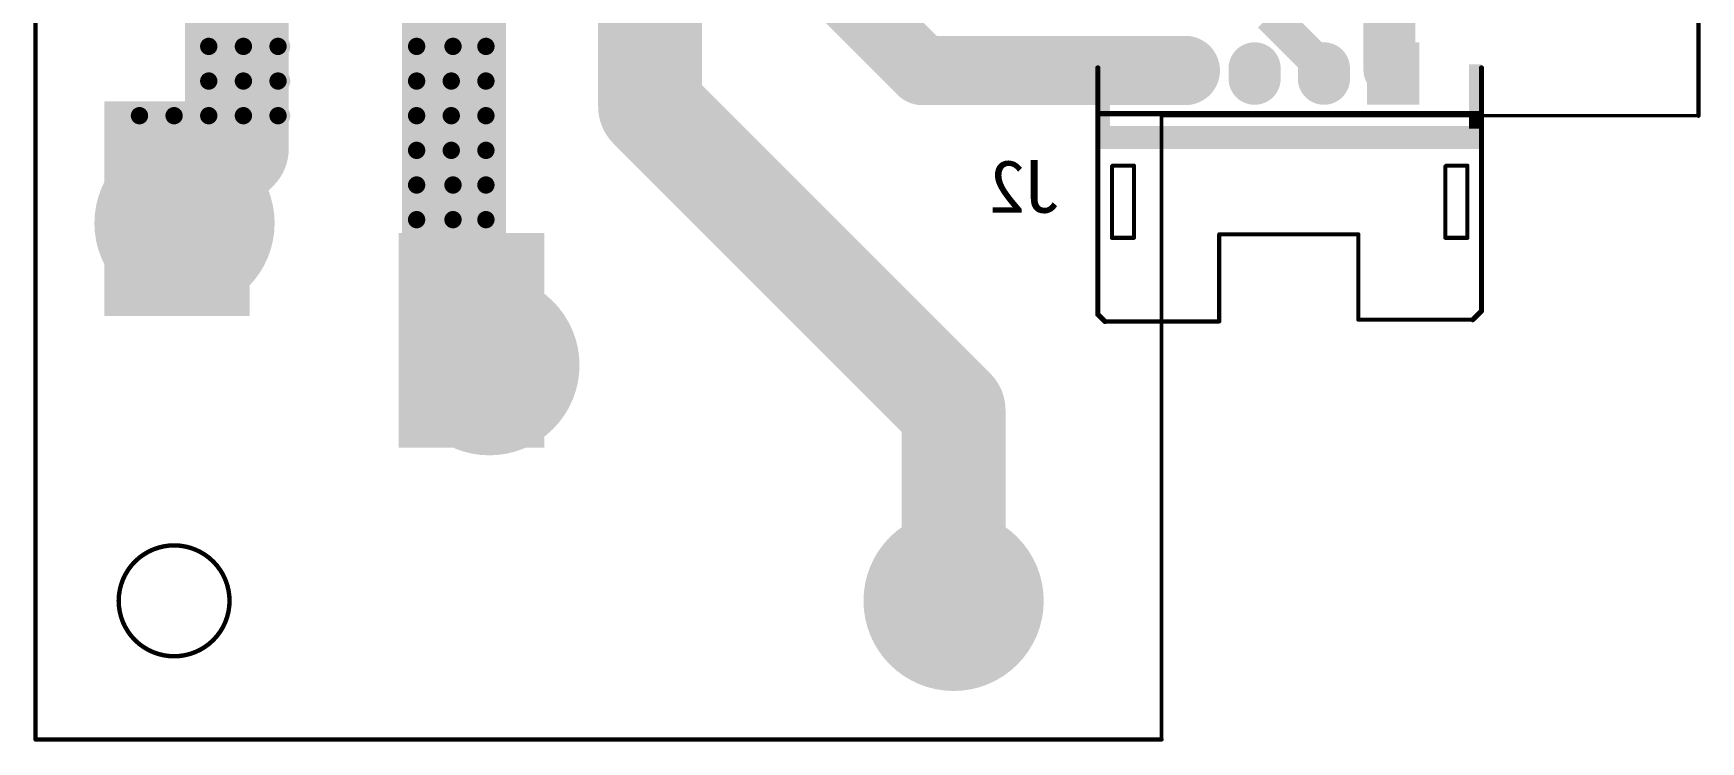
# Model space of a CAD drawing. Header units: inches. Extents: x 32166 to 66782, y 2386 to 7162.
# Drawn here: x 33521.9 to 34003.2, y 3238.4 to 3442.8 of the extents above; entities that cross this region are included whole.
import ezdxf

# ---------------------------------------------------------------- set-up
doc = ezdxf.new("R2010")
doc.units = ezdxf.units.IN
doc.header["$LTSCALE"] = 0.64311
doc.header["$MEASUREMENT"] = 0
for name, color, linetype in [('BOTTOMLAYER', 5, 'CONTINUOUS'), ('BOTTOMOVERLAY', 54, 'CONTINUOUS'), ('BOTTOMPASTE', 16, 'CONTINUOUS'), ('BOTTOMSOLDER', 6, 'CONTINUOUS'), ('KEEPOUTLAYER', 6, 'CONTINUOUS'), ('MULTILAYER', 9, 'CONTINUOUS')]:
    doc.layers.add(name, color=color, linetype=linetype)
doc.styles.get("Standard").update_dxf_attribs({"font": 'txt', "width": 0.8})

msp = doc.modelspace()

# ---------------------------------------------------------------- linework, layer by layer
at = {"layer": 'BOTTOMLAYER'}
for points, const_width in [([(33643.37, 3359.29), (33643.37, 3628.22)], 30), ([(33699.97, 3421.68), (33699.97, 3559.48)], 30), ([(33580.67, 3409.52), (33580.67, 3533.38)], 30), ([(33745.87, 3464.78), (33778.53, 3432.12)], 20), ([(33913.37, 3432.33), (33913.37, 3451.08)], 15), ([(33878.97, 3448.08), (33894.46, 3432.6)], 10), ([(33778.53, 3432.12), (33854.46, 3432.12)], 20), ([(33699.97, 3421.68), (33787.57, 3334.08)], 30), ([(33854.46, 3432.74), (33854.46, 3429.74)], 13), ([(33874.46, 3432.74), (33874.46, 3429.74)], 13), ([(33894.46, 3432.74), (33894.46, 3429.74)], 13), ([(33894.46, 3431.24), (33894.46, 3432.6)], 10), ([(33913.37, 3432.33), (33914.46, 3431.24)], 15), ([(33563.41, 3392.25), (33580.67, 3409.52)], 30), ([(33787.57, 3279.08), (33787.57, 3334.08)], 30)]:
    msp.add_lwpolyline(points, dxfattribs=dict(at, const_width=const_width))
for points, const_width in [([(33571.32, 3439.08, 1), (33573.82, 3439.08, 1)], 2.5), ([(33581.32, 3439.08, 1), (33583.82, 3439.08, 1)], 2.5), ([(33591.32, 3439.08, 1), (33593.82, 3439.08, 1)], 2.5), ([(33631.32, 3439.08, 1), (33633.82, 3439.08, 1)], 2.5), ([(33641.82, 3439.08, 1), (33644.32, 3439.08, 1)], 2.5), ([(33651.32, 3439.08, 1), (33653.82, 3439.08, 1)], 2.5), ([(33773.53, 3432.12, 1), (33783.53, 3432.12, 1)], 10), ([(33773.53, 3432.12, 1), (33783.53, 3432.12, 1)], 10), ([(33849.46, 3432.12, 1), (33859.46, 3432.12, 1)], 10), ([(33692.47, 3421.68, 1), (33707.47, 3421.68, 1)], 15), ([(33692.47, 3421.68, 1), (33707.47, 3421.68, 1)], 15), ([(33851.21, 3432.74, 1), (33857.71, 3432.74, 1)], 6.5), ([(33871.21, 3432.74, 1), (33877.71, 3432.74, 1)], 6.5), ([(33891.21, 3432.74, 1), (33897.71, 3432.74, 1)], 6.5), ([(33891.96, 3432.6, 1), (33896.96, 3432.6, 1)], 5), ([(33891.96, 3432.6, 1), (33896.96, 3432.6, 1)], 5), ([(33909.62, 3432.33, 1), (33917.12, 3432.33, 1)], 7.5), ([(33909.62, 3432.33, 1), (33917.12, 3432.33, 1)], 7.5), ([(33910.71, 3431.24, 1), (33918.21, 3431.24, 1)], 7.5), ([(33571.32, 3429.08, 1), (33573.82, 3429.08, 1)], 2.5), ([(33581.32, 3429.08, 1), (33583.82, 3429.08, 1)], 2.5), ([(33591.32, 3429.08, 1), (33593.82, 3429.08, 1)], 2.5), ([(33631.32, 3429.08, 1), (33633.82, 3429.08, 1)], 2.5), ([(33641.32, 3429.08, 1), (33643.82, 3429.08, 1)], 2.5), ([(33651.32, 3429.08, 1), (33653.82, 3429.08, 1)], 2.5), ([(33851.21, 3429.74, 1), (33857.71, 3429.74, 1)], 6.5), ([(33871.21, 3429.74, 1), (33877.71, 3429.74, 1)], 6.5), ([(33891.21, 3429.74, 1), (33897.71, 3429.74, 1)], 6.5), ([(33891.96, 3431.24, 1), (33896.96, 3431.24, 1)], 5), ([(33573.17, 3409.52, 1), (33588.17, 3409.52, 1)], 15), ([(33573.17, 3409.52, 1), (33588.17, 3409.52, 1)], 15), ([(33551.32, 3419.08, 1), (33553.82, 3419.08, 1)], 2.5), ([(33561.32, 3419.08, 1), (33563.82, 3419.08, 1)], 2.5), ([(33571.32, 3419.08, 1), (33573.82, 3419.08, 1)], 2.5), ([(33581.32, 3419.08, 1), (33583.82, 3419.08, 1)], 2.5), ([(33591.32, 3419.08, 1), (33593.82, 3419.08, 1)], 2.5), ([(33631.32, 3419.08, 1), (33633.82, 3419.08, 1)], 2.5), ([(33641.32, 3419.08, 1), (33643.82, 3419.08, 1)], 2.5), ([(33651.32, 3419.08, 1), (33653.82, 3419.08, 1)], 2.5), ([(33553.07, 3388.08, 1), (33578.07, 3388.08, 1)], 25), ([(33631.32, 3409.08, 1), (33633.82, 3409.08, 1)], 2.5), ([(33641.32, 3409.08, 1), (33643.82, 3409.08, 1)], 2.5), ([(33651.32, 3409.08, 1), (33653.82, 3409.08, 1)], 2.5), ([(33555.91, 3392.25, 1), (33570.91, 3392.25, 1)], 15), ([(33631.32, 3399.08, 1), (33633.82, 3399.08, 1)], 2.5), ([(33641.82, 3399.08, 1), (33644.32, 3399.08, 1)], 2.5), ([(33651.32, 3399.08, 1), (33653.82, 3399.08, 1)], 2.5), ([(33631.32, 3389.08, 1), (33633.82, 3389.08, 1)], 2.5), ([(33641.82, 3389.08, 1), (33644.32, 3389.08, 1)], 2.5), ([(33651.32, 3389.08, 1), (33653.82, 3389.08, 1)], 2.5), ([(33635.87, 3359.29, 1), (33650.87, 3359.29, 1)], 15), ([(33641.07, 3347.08, 1), (33666.07, 3347.08, 1)], 25), ([(33780.07, 3334.08, 1), (33795.07, 3334.08, 1)], 15), ([(33780.07, 3334.08, 1), (33795.07, 3334.08, 1)], 15), ([(33775.07, 3279.08, 1), (33800.07, 3279.08, 1)], 25), ([(33780.07, 3279.08, 1), (33795.07, 3279.08, 1)], 15)]:
    msp.add_lwpolyline(points, format="xyb", close=True, dxfattribs=dict(at, const_width=const_width))
for points in [[(33920.96, 3423.24), (33920.96, 3439.24), (33907.96, 3423.24), (33907.96, 3439.24)], [(33543.41, 3362.25), (33583.41, 3362.25), (33543.41, 3422.25), (33583.41, 3422.25)], [(33628.41, 3324.25), (33668.41, 3324.25), (33628.41, 3384.25), (33668.41, 3384.25)]]:
    msp.add_solid(points, dxfattribs=at)
at = {"layer": 'BOTTOMOVERLAY'}
for points, const_width in [([(33829.2, 3419.65), (33829.2, 3432.86)], 1.5), ([(33939.95, 3419.65), (33939.95, 3432.86)], 1.5), ([(33829.2, 3361.74), (33829.2, 3420.16)], 1.5), ([(33829.2, 3419.65), (33939.95, 3419.65)], 1.5), ([(33939.95, 3362.75), (33939.95, 3420.16)], 1.5), ([(33833.27, 3404.41), (33833.52, 3404.66)], 1.2), ([(33833.27, 3383.84), (33833.27, 3404.41)], 1.2), ([(33833.52, 3404.66), (33839.62, 3404.66)], 1.2), ([(33839.62, 3383.84), (33839.62, 3404.66)], 1.2), ([(33929.53, 3404.41), (33929.79, 3404.66)], 1.2), ([(33929.53, 3383.84), (33929.53, 3404.41)], 1.2), ([(33929.79, 3404.66), (33935.88, 3404.66)], 1.2), ([(33935.88, 3383.84), (33935.88, 3404.66)], 1.2), ([(33833.27, 3383.84), (33839.62, 3383.84)], 1.2), ([(33864.25, 3380.53), (33864.25, 3384.85)], 1.2), ([(33864.25, 3384.85), (33904.39, 3384.85)], 1.2), ([(33904.39, 3380.53), (33904.39, 3384.85)], 1.2), ([(33929.53, 3383.84), (33935.88, 3383.84)], 1.2), ([(33864.25, 3359.71), (33864.25, 3380.53)], 1.2), ([(33904.39, 3360.21), (33904.39, 3380.53)], 1.2), ([(33829.2, 3361.74), (33831.23, 3359.71)], 1.5), ([(33831.23, 3359.71), (33864.25, 3359.71)], 1.2), ([(33904.39, 3360.21), (33937.41, 3360.21)], 1.2), ([(33937.41, 3360.21), (33939.95, 3362.75)], 1.5)]:
    msp.add_lwpolyline(points, dxfattribs=dict(at, const_width=const_width))
for points, const_width in [([(33828.83, 3432.86, 1), (33829.58, 3432.86, 1)], 0.75), ([(33939.57, 3432.86, 1), (33940.32, 3432.86, 1)], 0.75), ([(33828.83, 3420.16, 1), (33829.58, 3420.16, 1)], 0.75), ([(33828.83, 3419.65, 1), (33829.58, 3419.65, 1)], 0.75), ([(33828.83, 3419.65, 1), (33829.58, 3419.65, 1)], 0.75), ([(33939.57, 3420.16, 1), (33940.32, 3420.16, 1)], 0.75), ([(33939.57, 3419.65, 1), (33940.32, 3419.65, 1)], 0.75), ([(33939.57, 3419.65, 1), (33940.32, 3419.65, 1)], 0.75), ([(33832.97, 3404.41, 1), (33833.57, 3404.41, 1)], 0.6), ([(33832.97, 3404.41, 1), (33833.57, 3404.41, 1)], 0.6), ([(33833.22, 3404.66, 1), (33833.82, 3404.66, 1)], 0.6), ([(33833.22, 3404.66, 1), (33833.82, 3404.66, 1)], 0.6), ([(33839.32, 3404.66, 1), (33839.92, 3404.66, 1)], 0.6), ([(33839.32, 3404.66, 1), (33839.92, 3404.66, 1)], 0.6), ([(33929.23, 3404.41, 1), (33929.83, 3404.41, 1)], 0.6), ([(33929.23, 3404.41, 1), (33929.83, 3404.41, 1)], 0.6), ([(33929.49, 3404.66, 1), (33930.09, 3404.66, 1)], 0.6), ([(33929.49, 3404.66, 1), (33930.09, 3404.66, 1)], 0.6), ([(33935.58, 3404.66, 1), (33936.18, 3404.66, 1)], 0.6), ([(33935.58, 3404.66, 1), (33936.18, 3404.66, 1)], 0.6), ([(33832.97, 3383.84, 1), (33833.57, 3383.84, 1)], 0.6), ([(33832.97, 3383.84, 1), (33833.57, 3383.84, 1)], 0.6), ([(33839.32, 3383.84, 1), (33839.92, 3383.84, 1)], 0.6), ([(33839.32, 3383.84, 1), (33839.92, 3383.84, 1)], 0.6), ([(33863.95, 3384.85, 1), (33864.55, 3384.85, 1)], 0.6), ([(33863.95, 3384.85, 1), (33864.55, 3384.85, 1)], 0.6), ([(33904.09, 3384.85, 1), (33904.69, 3384.85, 1)], 0.6), ([(33904.09, 3384.85, 1), (33904.69, 3384.85, 1)], 0.6), ([(33929.23, 3383.84, 1), (33929.83, 3383.84, 1)], 0.6), ([(33929.23, 3383.84, 1), (33929.83, 3383.84, 1)], 0.6), ([(33935.58, 3383.84, 1), (33936.18, 3383.84, 1)], 0.6), ([(33935.58, 3383.84, 1), (33936.18, 3383.84, 1)], 0.6), ([(33863.95, 3380.53, 1), (33864.55, 3380.53, 1)], 0.6), ([(33863.95, 3380.53, 1), (33864.55, 3380.53, 1)], 0.6), ([(33904.09, 3380.53, 1), (33904.69, 3380.53, 1)], 0.6), ([(33904.09, 3380.53, 1), (33904.69, 3380.53, 1)], 0.6), ([(33828.83, 3361.74, 1), (33829.58, 3361.74, 1)], 0.75), ([(33828.83, 3361.74, 1), (33829.58, 3361.74, 1)], 0.75), ([(33830.86, 3359.71, 1), (33831.61, 3359.71, 1)], 0.75), ([(33830.93, 3359.71, 1), (33831.53, 3359.71, 1)], 0.6), ([(33863.95, 3359.71, 1), (33864.55, 3359.71, 1)], 0.6), ([(33863.95, 3359.71, 1), (33864.55, 3359.71, 1)], 0.6), ([(33904.09, 3360.21, 1), (33904.69, 3360.21, 1)], 0.6), ([(33904.09, 3360.21, 1), (33904.69, 3360.21, 1)], 0.6), ([(33937.03, 3360.21, 1), (33937.78, 3360.21, 1)], 0.75), ([(33937.11, 3360.21, 1), (33937.71, 3360.21, 1)], 0.6), ([(33939.57, 3362.75, 1), (33940.32, 3362.75, 1)], 0.75), ([(33939.57, 3362.75, 1), (33940.32, 3362.75, 1)], 0.75)]:
    msp.add_lwpolyline(points, format="xyb", close=True, dxfattribs=dict(at, const_width=const_width))
for points in [[(33829.2, 3414.57), (33832.76, 3414.57), (33829.2, 3433.87), (33832.76, 3433.87)], [(33936.39, 3419.4), (33939.95, 3419.4), (33936.39, 3433.87), (33939.95, 3433.87)], [(33936.39, 3415.33), (33939.95, 3415.33), (33936.39, 3420.16), (33939.95, 3420.16)], [(33829.2, 3409.49), (33939.95, 3409.49), (33829.2, 3416.09), (33939.95, 3416.09)]]:
    msp.add_solid(points, dxfattribs=at)
at = {"layer": 'BOTTOMPASTE'}
for points in [[(33543.41, 3362.25), (33583.41, 3362.25), (33543.41, 3422.25), (33583.41, 3422.25)], [(33628.41, 3324.25), (33668.41, 3324.25), (33628.41, 3384.25), (33668.41, 3384.25)]]:
    msp.add_solid(points, dxfattribs=at)
at = {"layer": 'BOTTOMSOLDER'}
for points, const_width in [([(33642.77, 3357.68), (33642.77, 3621.38)], 26), ([(33698.97, 3423.28), (33698.97, 3557.18)], 26), ([(33580.97, 3410.08), (33580.97, 3533.68)], 26), ([(33854.46, 3432.74), (33854.46, 3429.74)], 15.03), ([(33874.46, 3432.74), (33874.46, 3429.74)], 15.03), ([(33894.46, 3432.74), (33894.46, 3429.74)], 15.03), ([(33698.97, 3423.28), (33787.07, 3335.18)], 26), ([(33567.97, 3397.08), (33580.97, 3410.08)], 26), ([(33642.07, 3356.98), (33642.77, 3357.68)], 26), ([(33787.07, 3285.38), (33787.07, 3335.18)], 26)]:
    msp.add_lwpolyline(points, dxfattribs=dict(at, const_width=const_width))
for points, const_width in [([(33570.82, 3439.08, 1), (33574.33, 3439.08, 1)], 3.52), ([(33580.82, 3439.08, 1), (33584.33, 3439.08, 1)], 3.52), ([(33590.82, 3439.08, 1), (33594.33, 3439.08, 1)], 3.52), ([(33630.82, 3439.08, 1), (33634.33, 3439.08, 1)], 3.52), ([(33641.32, 3439.08, 1), (33644.83, 3439.08, 1)], 3.52), ([(33650.82, 3439.08, 1), (33654.33, 3439.08, 1)], 3.52), ([(33850.7, 3432.74, 1), (33858.22, 3432.74, 1)], 7.52), ([(33850.7, 3429.74, 1), (33858.22, 3429.74, 1)], 7.52), ([(33870.7, 3432.74, 1), (33878.22, 3432.74, 1)], 7.52), ([(33870.7, 3429.74, 1), (33878.22, 3429.74, 1)], 7.52), ([(33890.7, 3432.74, 1), (33898.22, 3432.74, 1)], 7.52), ([(33890.7, 3429.74, 1), (33898.22, 3429.74, 1)], 7.52), ([(33570.82, 3429.08, 1), (33574.33, 3429.08, 1)], 3.52), ([(33580.82, 3429.08, 1), (33584.33, 3429.08, 1)], 3.52), ([(33590.82, 3429.08, 1), (33594.33, 3429.08, 1)], 3.52), ([(33630.82, 3429.08, 1), (33634.33, 3429.08, 1)], 3.52), ([(33640.82, 3429.08, 1), (33644.33, 3429.08, 1)], 3.52), ([(33650.82, 3429.08, 1), (33654.33, 3429.08, 1)], 3.52), ([(33692.47, 3423.28, 1), (33705.47, 3423.28, 1)], 13), ([(33692.47, 3423.28, 1), (33705.47, 3423.28, 1)], 13), ([(33550.82, 3419.08, 1), (33554.33, 3419.08, 1)], 3.52), ([(33560.82, 3419.08, 1), (33564.33, 3419.08, 1)], 3.52), ([(33574.47, 3410.08, 1), (33587.47, 3410.08, 1)], 13), ([(33574.47, 3410.08, 1), (33587.47, 3410.08, 1)], 13), ([(33570.82, 3419.08, 1), (33574.33, 3419.08, 1)], 3.52), ([(33580.82, 3419.08, 1), (33584.33, 3419.08, 1)], 3.52), ([(33590.82, 3419.08, 1), (33594.33, 3419.08, 1)], 3.52), ([(33630.82, 3419.08, 1), (33634.33, 3419.08, 1)], 3.52), ([(33640.82, 3419.08, 1), (33644.33, 3419.08, 1)], 3.52), ([(33650.82, 3419.08, 1), (33654.33, 3419.08, 1)], 3.52), ([(33552.57, 3388.08, 1), (33578.58, 3388.08, 1)], 26.02), ([(33630.82, 3409.08, 1), (33634.33, 3409.08, 1)], 3.52), ([(33640.82, 3409.08, 1), (33644.33, 3409.08, 1)], 3.52), ([(33650.82, 3409.08, 1), (33654.33, 3409.08, 1)], 3.52), ([(33561.47, 3397.08, 1), (33574.47, 3397.08, 1)], 13), ([(33630.82, 3399.08, 1), (33634.33, 3399.08, 1)], 3.52), ([(33641.32, 3399.08, 1), (33644.83, 3399.08, 1)], 3.52), ([(33650.82, 3399.08, 1), (33654.33, 3399.08, 1)], 3.52), ([(33630.82, 3389.08, 1), (33634.33, 3389.08, 1)], 3.52), ([(33641.32, 3389.08, 1), (33644.83, 3389.08, 1)], 3.52), ([(33650.82, 3389.08, 1), (33654.33, 3389.08, 1)], 3.52), ([(33640.57, 3347.08, 1), (33666.58, 3347.08, 1)], 26.02), ([(33635.57, 3356.98, 1), (33648.57, 3356.98, 1)], 13), ([(33636.27, 3357.68, 1), (33649.27, 3357.68, 1)], 13), ([(33636.27, 3357.68, 1), (33649.27, 3357.68, 1)], 13), ([(33780.57, 3335.18, 1), (33793.57, 3335.18, 1)], 13), ([(33780.57, 3335.18, 1), (33793.57, 3335.18, 1)], 13), ([(33774.57, 3279.08, 1), (33800.58, 3279.08, 1)], 26.02), ([(33780.57, 3285.38, 1), (33793.57, 3285.38, 1)], 13)]:
    msp.add_lwpolyline(points, format="xyb", close=True, dxfattribs=dict(at, const_width=const_width))
for points in [[(33921.97, 3422.23), (33921.97, 3440.26), (33906.94, 3422.23), (33906.94, 3440.26)], [(33542.39, 3361.24), (33584.42, 3361.24), (33542.39, 3423.27), (33584.42, 3423.27)], [(33627.39, 3323.24), (33669.42, 3323.24), (33627.39, 3385.27), (33669.42, 3385.27)]]:
    msp.add_solid(points, dxfattribs=at)
at = {"layer": 'KEEPOUTLAYER'}
for points, const_width in [([(33522.57, 3239.08), (33522.57, 3739.08)], 1.27), ([(34002.57, 3419.08), (34002.57, 3561.08)], 1.27), ([(33847.57, 3419.08), (34002.57, 3419.08)], 1), ([(33847.57, 3239.08), (33847.57, 3419.08)], 1), ([(33522.57, 3239.08), (33847.57, 3239.08)], 1.27)]:
    msp.add_lwpolyline(points, dxfattribs=dict(at, const_width=const_width))
for points, const_width in [([(33847.32, 3419.08, 1), (33847.82, 3419.08, 1)], 0.5), ([(33847.32, 3419.08, 1), (33847.82, 3419.08, 1)], 0.5), ([(34002.26, 3419.08, 1), (34002.89, 3419.08, 1)], 0.636), ([(34002.32, 3419.08, 1), (34002.82, 3419.08, 1)], 0.5), ([(33578.57, 3279.08, 1), (33546.57, 3279.08, 1)], 1.27), ([(33546.26, 3279.08, 1), (33546.89, 3279.08, 1)], 0.636), ([(33578.26, 3279.08, 1), (33578.89, 3279.08, 1)], 0.636), ([(33522.26, 3239.08, 1), (33522.89, 3239.08, 1)], 0.636), ([(33522.26, 3239.08, 1), (33522.89, 3239.08, 1)], 0.636), ([(33847.26, 3239.08, 1), (33847.89, 3239.08, 1)], 0.636), ([(33847.32, 3239.08, 1), (33847.82, 3239.08, 1)], 0.5)]:
    msp.add_lwpolyline(points, format="xyb", close=True, dxfattribs=dict(at, const_width=const_width))
at = {"layer": 'MULTILAYER'}
for points, const_width in [([(33571.32, 3439.08, 1), (33573.82, 3439.08, 1)], 2.5), ([(33581.32, 3439.08, 1), (33583.82, 3439.08, 1)], 2.5), ([(33591.32, 3439.08, 1), (33593.82, 3439.08, 1)], 2.5), ([(33631.32, 3439.08, 1), (33633.82, 3439.08, 1)], 2.5), ([(33641.82, 3439.08, 1), (33644.32, 3439.08, 1)], 2.5), ([(33651.32, 3439.08, 1), (33653.82, 3439.08, 1)], 2.5), ([(33851.21, 3432.74, 1), (33857.71, 3432.74, 1)], 6.5), ([(33871.21, 3432.74, 1), (33877.71, 3432.74, 1)], 6.5), ([(33891.21, 3432.74, 1), (33897.71, 3432.74, 1)], 6.5), ([(33571.32, 3429.08, 1), (33573.82, 3429.08, 1)], 2.5), ([(33581.32, 3429.08, 1), (33583.82, 3429.08, 1)], 2.5), ([(33591.32, 3429.08, 1), (33593.82, 3429.08, 1)], 2.5), ([(33631.32, 3429.08, 1), (33633.82, 3429.08, 1)], 2.5), ([(33641.32, 3429.08, 1), (33643.82, 3429.08, 1)], 2.5), ([(33651.32, 3429.08, 1), (33653.82, 3429.08, 1)], 2.5), ([(33851.21, 3429.74, 1), (33857.71, 3429.74, 1)], 6.5), ([(33871.21, 3429.74, 1), (33877.71, 3429.74, 1)], 6.5), ([(33891.21, 3429.74, 1), (33897.71, 3429.74, 1)], 6.5), ([(33551.32, 3419.08, 1), (33553.82, 3419.08, 1)], 2.5), ([(33561.32, 3419.08, 1), (33563.82, 3419.08, 1)], 2.5), ([(33571.32, 3419.08, 1), (33573.82, 3419.08, 1)], 2.5), ([(33581.32, 3419.08, 1), (33583.82, 3419.08, 1)], 2.5), ([(33591.32, 3419.08, 1), (33593.82, 3419.08, 1)], 2.5), ([(33631.32, 3419.08, 1), (33633.82, 3419.08, 1)], 2.5), ([(33641.32, 3419.08, 1), (33643.82, 3419.08, 1)], 2.5), ([(33651.32, 3419.08, 1), (33653.82, 3419.08, 1)], 2.5), ([(33553.07, 3388.08, 1), (33578.07, 3388.08, 1)], 25), ([(33631.32, 3409.08, 1), (33633.82, 3409.08, 1)], 2.5), ([(33641.32, 3409.08, 1), (33643.82, 3409.08, 1)], 2.5), ([(33651.32, 3409.08, 1), (33653.82, 3409.08, 1)], 2.5), ([(33631.32, 3399.08, 1), (33633.82, 3399.08, 1)], 2.5), ([(33641.82, 3399.08, 1), (33644.32, 3399.08, 1)], 2.5), ([(33651.32, 3399.08, 1), (33653.82, 3399.08, 1)], 2.5), ([(33631.32, 3389.08, 1), (33633.82, 3389.08, 1)], 2.5), ([(33641.82, 3389.08, 1), (33644.32, 3389.08, 1)], 2.5), ([(33651.32, 3389.08, 1), (33653.82, 3389.08, 1)], 2.5), ([(33641.07, 3347.08, 1), (33666.07, 3347.08, 1)], 25), ([(33775.07, 3279.08, 1), (33800.07, 3279.08, 1)], 25)]:
    msp.add_lwpolyline(points, format="xyb", close=True, dxfattribs=dict(at, const_width=const_width))
at = {"layer": 'MULTILAYER', "const_width": 13}
for points in [[(33854.46, 3432.74), (33854.46, 3429.74)], [(33874.46, 3432.74), (33874.46, 3429.74)], [(33894.46, 3432.74), (33894.46, 3429.74)]]:
    msp.add_lwpolyline(points, dxfattribs=at)
at = {"layer": 'MULTILAYER'}
msp.add_solid([(33920.96, 3423.24), (33920.96, 3439.24), (33907.96, 3423.24), (33907.96, 3439.24)], dxfattribs=at)

# ---------------------------------------------------------------- texts
at = {"layer": 'BOTTOMOVERLAY', "text_generation_flag": 2}
msp.add_text('J2', height=15.24, dxfattribs=at).set_placement((33818.57, 3391.08))

doc.saveas('drawing.dxf')
